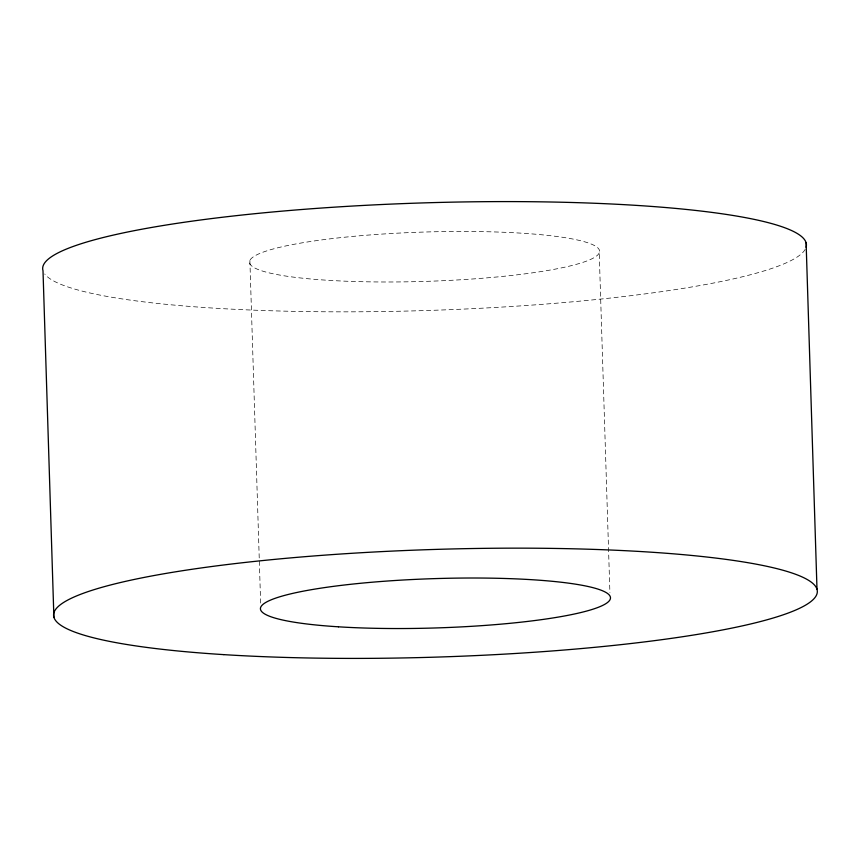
<?xml version="1.0" encoding="UTF-8"?>
<svg xmlns="http://www.w3.org/2000/svg" width="860" height="860" viewBox="0 0 860 860"><rect width="100%" height="100%" fill="white"/><g stroke="black" fill="none" stroke-linecap="round" stroke-linejoin="round"><path stroke-width="0.64" stroke-dasharray="4.3 3.22" d="M599.226 252.915A175.107 24.671 -1.8 0 1 327.574 280.263A175.107 24.671 -1.8 0 1 346.86 236.994A175.107 24.671 -1.8 0 1 599.226 252.915L609.912 592.776M249.884 260.526L260.644 603.075M805.175 249.357A382.066 53.836 -1.8 0 1 428.914 310.438A382.066 53.836 -1.8 0 1 44.741 274.007"/><path stroke-width="1.29" d="M806.11 242.756L817 589.315M53.89 617.243L43 270.685A382.066 53.836 -1.8 0 1 424.862 202.852A382.066 53.836 -1.8 0 1 806.078 247.272M338.474 626.811A175.107 24.671 -1.8 0 0 610.116 599.474A175.107 24.671 -1.8 0 0 357.749 583.553A175.107 24.671 -1.8 0 0 338.474 626.811M223.858 654.632A382.066 53.836 -1.8 0 0 816.548 594.97A382.066 53.836 -1.8 0 0 265.923 560.236A382.066 53.836 -1.8 0 0 223.858 654.632"/></g></svg>
